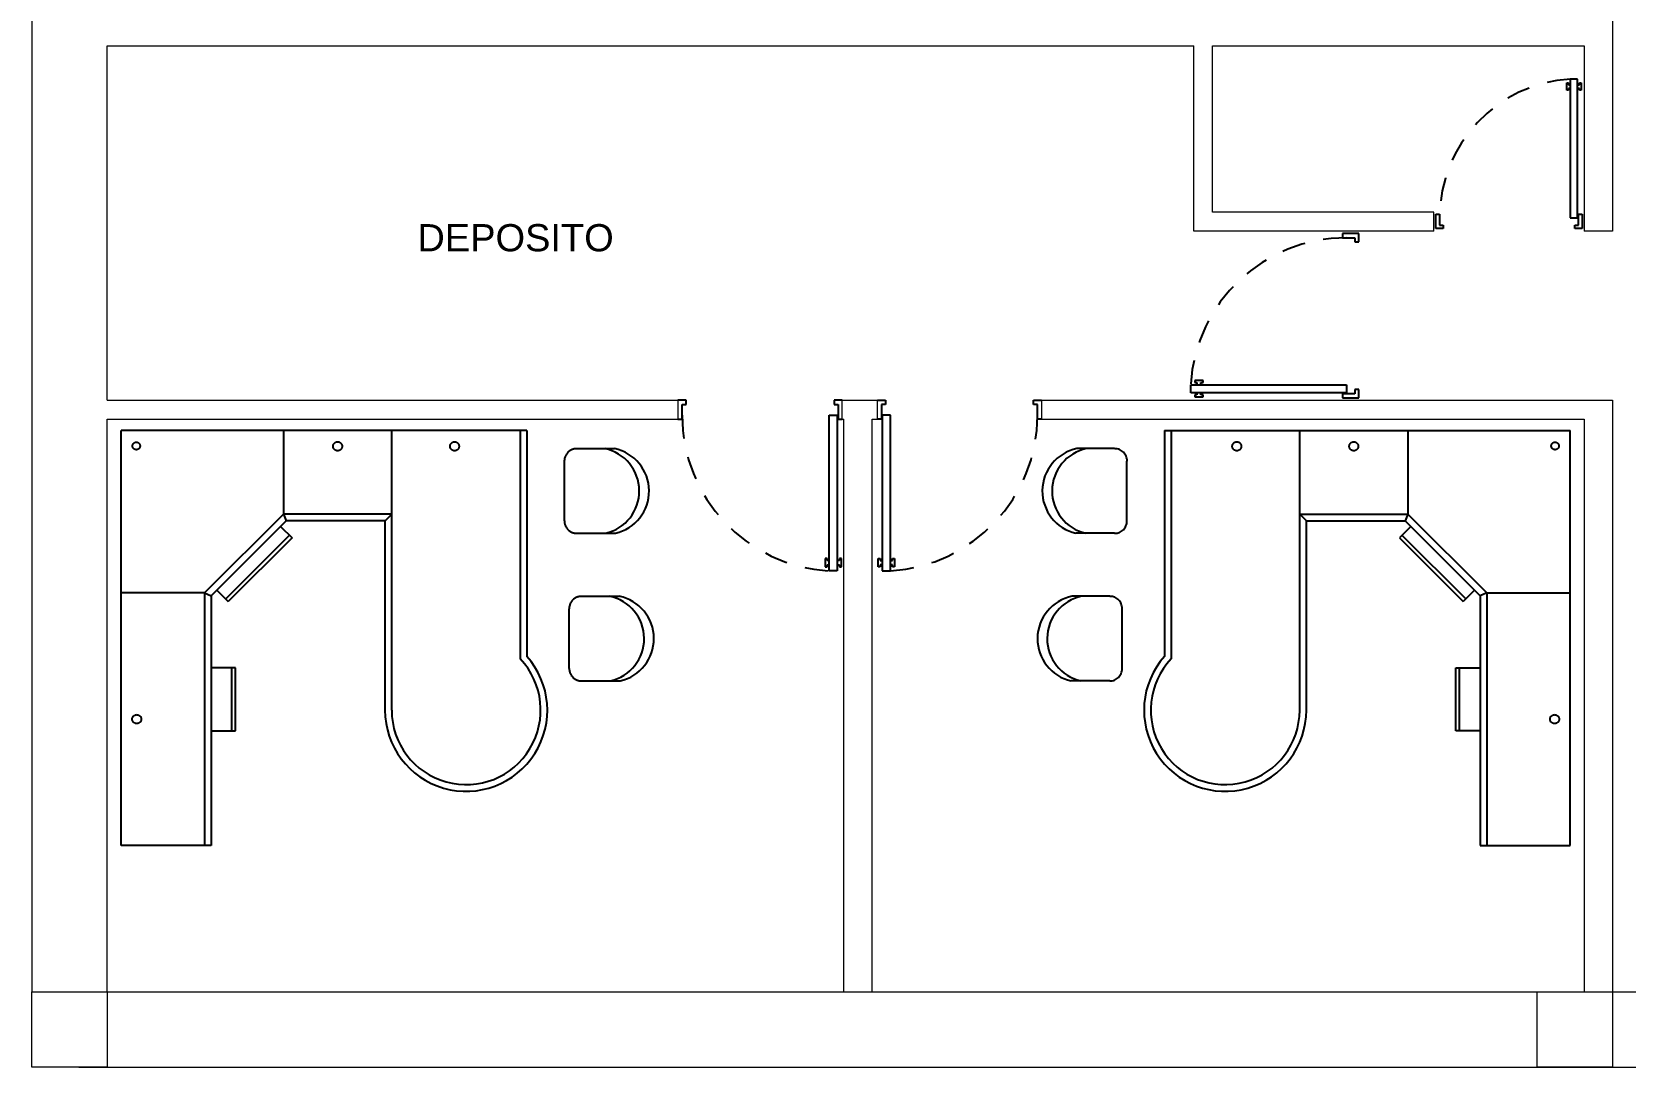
# Model space of a CAD drawing. Header units: millimetres. Extents: x 195.9 to 224.5, y 160.7 to 177.5.
# Drawn here: x 195.93 to 204.4, y 160.71 to 166.21 of the extents above; entities that cross this region are included whole.
import ezdxf

# ---------------------------------------------------------------- set-up
doc = ezdxf.new("R2010")
doc.units = ezdxf.units.MM
for name, pattern in [('ACAD_ISO05W100', [33, 24, -3, 0, -3, 0, -3]), ('DASHDOT', [25.4, 12.7, -6.35, 0, -6.35]), ('HIDDEN2', [0.1875, 0.125, -0.0625])]:
    doc.linetypes.add(name, pattern=pattern)
doc.layers.add('ARREDI_attrezzature', color=175, linetype='Continuous')
doc.layers.add('PORTE_finestre', color=252, linetype='Continuous')
doc.layers.add('MURATURA_sezioni', color=5, linetype='Continuous', lineweight=18)
doc.layers.add('TESTO', color=253, linetype='Continuous', lineweight=25)
doc.styles.get("Standard").update_dxf_attribs({"font": 'ARIAL.TTF'})

msp = doc.modelspace()

# ---------------------------------------------------------------- linework, layer by layer
at = {"layer": 'ARREDI_attrezzature', "linetype": 'DASHDOT'}
for p, q in [((196.4055, 161.8872), (196.4055, 164.092)), ((198.5624, 164.092), (196.4055, 164.092)), ((197.2683, 164.092), (197.2683, 163.6481)), ((197.8434, 163.6127), (197.8434, 164.092)), ((198.5269, 164.092), (198.5269, 162.8782)), ((198.5624, 164.092), (198.5624, 162.892)), ((201.95, 164.092), (201.95, 162.892)), ((201.95, 164.092), (204.1069, 164.092)), ((201.9855, 164.092), (201.9855, 162.8782)), ((202.669, 163.6127), (202.669, 164.092)), ((203.2441, 164.092), (203.2441, 163.6481)), ((204.1069, 161.8872), (204.1069, 164.092)), ((198.7613, 163.6118), (198.7613, 163.9305)), ((198.827, 163.9963), (199.0275, 163.9966)), ((201.6854, 163.9963), (201.4849, 163.9966)), ((201.7511, 163.6118), (201.7511, 163.9305)), ((197.2683, 163.6481), (196.8494, 163.2292)), ((197.283, 163.6127), (196.8848, 163.2145)), ((197.8434, 163.6481), (197.2683, 163.6481)), ((197.2683, 163.6481), (197.283, 163.6127)), ((197.808, 163.6127), (197.283, 163.6127)), ((197.8434, 163.6481), (197.808, 163.6127)), ((197.808, 162.6061), (197.808, 163.6127)), ((197.8434, 162.6061), (197.8434, 163.6481)), ((202.669, 162.6061), (202.669, 163.6481)), ((202.669, 163.6481), (203.2441, 163.6481)), ((202.669, 163.6481), (202.7044, 163.6127)), ((202.7044, 162.6061), (202.7044, 163.6127)), ((202.7044, 163.6127), (203.2294, 163.6127)), ((203.2441, 163.6481), (203.2294, 163.6127)), ((203.2294, 163.6127), (203.6276, 163.2145)), ((203.2441, 163.6481), (203.663, 163.2292)), ((197.3002, 163.5362), (196.9613, 163.1972)), ((197.3138, 163.5226), (196.9749, 163.1837)), ((197.2534, 163.583), (197.3138, 163.5226)), ((198.827, 163.5463), (199.0323, 163.5466)), ((201.6854, 163.5463), (201.4801, 163.5466)), ((203.259, 163.583), (203.1986, 163.5226)), ((203.1986, 163.5226), (203.5375, 163.1837)), ((203.2122, 163.5362), (203.5511, 163.1972)), ((196.8494, 163.2292), (196.4055, 163.2292)), ((196.8494, 163.2292), (196.8494, 161.8872)), ((196.8494, 163.2292), (196.8848, 163.2145)), ((196.8848, 163.2145), (196.8848, 161.8872)), ((196.9144, 163.2441), (196.9749, 163.1837)), ((198.8528, 163.2113), (199.0533, 163.2116)), ((201.6596, 163.2113), (201.4591, 163.2116)), ((203.598, 163.2441), (203.5375, 163.1837)), ((203.663, 163.2292), (203.6276, 163.2145)), ((203.6276, 163.2145), (203.6276, 161.8872)), ((203.663, 163.2292), (203.663, 161.8872)), ((203.663, 163.2292), (204.1069, 163.2292)), ((198.7871, 162.8268), (198.7871, 163.1455)), ((201.7253, 162.8268), (201.7253, 163.1455)), ((197.0133, 162.8309), (196.8848, 162.8309)), ((196.9941, 162.4954), (196.9941, 162.8309)), ((197.0133, 162.4954), (197.0133, 162.8309)), ((203.4991, 162.8309), (203.6276, 162.8309)), ((203.4991, 162.4954), (203.4991, 162.8309)), ((203.5183, 162.4954), (203.5183, 162.8309)), ((198.8528, 162.7613), (199.058, 162.7616)), ((201.6596, 162.7613), (201.4543, 162.7616)), ((196.8848, 162.4954), (197.0133, 162.4954)), ((203.6276, 162.4954), (203.4991, 162.4954)), ((196.8848, 161.8872), (196.4055, 161.8872)), ((203.6276, 161.8872), (204.1069, 161.8872))]:
    msp.add_line(p, q, dxfattribs=at)
for centre, radius in [((196.4861, 164.0107), 0.0201), ((197.5559, 164.0088), 0.024), ((198.1775, 164.0088), 0.024), ((202.3349, 164.0088), 0.024), ((202.9565, 164.0088), 0.024), ((204.0263, 164.0107), 0.0201), ((196.4886, 162.5582), 0.024), ((204.0238, 162.5582), 0.024)]:
    msp.add_circle(centre, radius, dxfattribs=at)
for centre, radius, start, end in [((198.8264, 163.9306), 0.0656, 90.09584, 180.09584), ((198.9293, 163.771), 0.2302, 282.84966, 78.35692), ((198.9811, 163.7711), 0.2302, 282.84966, 78.35692), ((201.5313, 163.7711), 0.2302, 101.64308, 257.15034), ((201.5831, 163.771), 0.2302, 101.64308, 257.15034), ((201.686, 163.9306), 0.0656, 359.90416, 89.90416), ((198.8269, 163.6119), 0.0656, 180.09584, 270.09584), ((201.6855, 163.6119), 0.0656, 269.90416, 359.90416), ((198.8522, 163.1456), 0.0656, 90.09584, 180.09584), ((198.955, 162.986), 0.2302, 282.84966, 78.35692), ((199.0068, 162.9861), 0.2302, 282.84966, 78.35692), ((201.5056, 162.9861), 0.2302, 101.64308, 257.15034), ((201.5574, 162.986), 0.2302, 101.64308, 257.15034), ((201.6602, 163.1456), 0.0656, 359.90416, 89.90416), ((198.2393, 162.6061), 0.4314, 180, 41.50578), ((198.2393, 162.6061), 0.3959, 180, 43.41521), ((202.2731, 162.6061), 0.4314, 138.49422, 0), ((202.2731, 162.6061), 0.3959, 136.58479, 0), ((198.8527, 162.8269), 0.0656, 180.09584, 270.09584), ((201.6597, 162.8269), 0.0656, 269.90416, 359.90416)]:
    msp.add_arc(centre, radius, start, end, dxfattribs=at)
at = {"layer": 'MURATURA_sezioni', "linetype": 'Continuous'}
for p, q in [((204.3312, 169.2121), (204.3312, 165.1533)), ((196.3312, 166.1371), (202.1062, 166.1371)), ((196.3312, 164.2533), (196.3312, 166.1371)), ((202.1062, 165.1533), (202.1062, 166.1371)), ((202.2062, 165.2533), (202.2062, 166.1371)), ((202.2062, 166.1371), (204.1812, 166.1371)), ((204.1812, 166.1371), (204.1812, 165.1533)), ((203.3812, 165.2533), (202.2062, 165.2533)), ((203.3812, 165.1533), (203.3812, 165.2533)), ((203.3812, 165.1533), (202.1062, 165.1533)), ((204.3312, 165.1533), (204.1812, 165.1533)), ((196.3312, 164.2533), (199.3647, 164.2533)), ((199.3647, 164.2533), (199.3647, 164.1533)), ((200.2379, 164.2533), (200.4245, 164.2533)), ((200.2379, 164.1533), (200.2379, 164.2533)), ((200.4245, 164.1533), (200.4245, 164.2533)), ((201.2977, 164.2533), (204.3312, 164.2533)), ((201.2977, 164.2533), (201.2977, 164.1533)), ((204.3312, 164.2533), (204.3312, 161.1083)), ((196.3312, 161.1083), (196.3312, 164.1533)), ((196.3312, 164.1533), (199.3647, 164.1533)), ((200.2379, 164.1533), (200.2466, 164.1533)), ((200.2466, 161.1083), (200.2466, 164.1533)), ((200.3966, 164.1533), (200.4245, 164.1533)), ((200.3966, 161.1083), (200.3966, 164.1533)), ((201.2977, 164.1533), (204.1812, 164.1533)), ((204.1812, 164.1533), (204.1812, 161.1083)), ((196.3312, 161.1083), (204.6827, 161.1083)), ((196.1812, 160.7083), (204.6827, 160.7083))]:
    msp.add_line(p, q, dxfattribs=at)
msp.add_lwpolyline([(204.3312, 172.7871), (204.3312, 177.4871), (195.9312, 177.4871), (195.9312, 161.1083)], dxfattribs=at)
for points in [[(196.3312, 160.7083), (195.9312, 160.7083), (195.9312, 161.1083), (196.3312, 161.1083)], [(204.3312, 160.7083), (203.9312, 160.7083), (203.9312, 161.1083), (204.3312, 161.1083)]]:
    msp.add_lwpolyline(points, close=True, dxfattribs=at)
at = {"layer": 'PORTE_finestre'}
for p, q in [((204.088, 165.9021), (204.088, 165.9409)), ((204.088, 165.9409), (204.0977, 165.9409)), ((204.0977, 165.9021), (204.088, 165.9021)), ((204.0977, 165.9409), (204.0977, 165.9312)), ((204.0977, 165.9312), (204.1073, 165.9312)), ((204.1073, 165.9118), (204.0977, 165.9118)), ((204.0977, 165.9118), (204.0977, 165.9021)), ((204.1073, 165.9601), (204.1073, 165.224)), ((204.1461, 165.9601), (204.1073, 165.9601)), ((204.1073, 165.9312), (204.1073, 165.9118)), ((204.1461, 165.224), (204.1461, 165.9601)), ((204.1461, 165.9118), (204.1461, 165.9312)), ((204.1461, 165.9312), (204.1557, 165.9312)), ((204.1557, 165.9118), (204.1461, 165.9118)), ((204.1557, 165.9312), (204.1557, 165.9409)), ((204.1557, 165.9409), (204.1654, 165.9409)), ((204.1557, 165.9021), (204.1557, 165.9118)), ((204.1654, 165.9021), (204.1557, 165.9021)), ((204.1654, 165.9409), (204.1654, 165.9021)), ((203.3933, 165.2046), (203.3933, 165.2434)), ((203.3933, 165.2434), (203.4127, 165.2434)), ((203.3933, 165.1658), (203.3933, 165.2046)), ((203.4127, 165.2434), (203.4127, 165.1852)), ((204.1073, 165.224), (204.1461, 165.224)), ((204.15, 165.1852), (204.15, 165.2434)), ((204.15, 165.2434), (204.1694, 165.2434)), ((204.1694, 165.2434), (204.1694, 165.2434)), ((204.1694, 165.2434), (204.1694, 165.1658)), ((202.94, 165.1397), (202.8963, 165.1397)), ((202.8963, 165.1397), (202.8963, 165.1178)), ((202.8963, 165.1178), (202.9618, 165.1178)), ((202.9836, 165.1397), (202.94, 165.1397)), ((202.9618, 165.1178), (202.9618, 165.096)), ((202.9836, 165.096), (202.9836, 165.1397)), ((203.4321, 165.1658), (203.3933, 165.1658)), ((203.4127, 165.1852), (203.4321, 165.1852)), ((203.4321, 165.1852), (203.4321, 165.1658)), ((204.1306, 165.1658), (204.1306, 165.1852)), ((204.1306, 165.1852), (204.15, 165.1852)), ((204.1694, 165.1658), (204.1306, 165.1658)), ((202.9618, 165.096), (202.9836, 165.096)), ((202.1553, 164.3581), (202.1117, 164.3581)), ((202.1117, 164.3581), (202.1117, 164.3472)), ((202.1553, 164.3472), (202.1553, 164.3581)), ((202.0901, 164.3364), (202.9181, 164.3364)), ((202.0901, 164.2927), (202.0901, 164.3364)), ((202.9181, 164.2927), (202.0901, 164.2927)), ((202.1117, 164.3472), (202.1226, 164.3472)), ((202.1226, 164.2819), (202.1117, 164.2819)), ((202.1117, 164.2819), (202.1117, 164.271)), ((202.1117, 164.271), (202.1553, 164.271)), ((202.1226, 164.3472), (202.1226, 164.3364)), ((202.1226, 164.3364), (202.1444, 164.3364)), ((202.1444, 164.2927), (202.1226, 164.2927)), ((202.1226, 164.2927), (202.1226, 164.2819)), ((202.1444, 164.3364), (202.1444, 164.3472)), ((202.1444, 164.3472), (202.1553, 164.3472)), ((202.1444, 164.2819), (202.1444, 164.2927)), ((202.1553, 164.2819), (202.1444, 164.2819)), ((202.1553, 164.271), (202.1553, 164.2819)), ((202.9618, 164.2884), (202.8963, 164.2884)), ((202.8963, 164.2884), (202.8963, 164.2665)), ((202.9181, 164.3364), (202.9181, 164.2927)), ((202.9836, 164.3102), (202.9618, 164.3102)), ((202.9618, 164.3102), (202.9618, 164.2884)), ((202.9836, 164.2665), (202.9836, 164.3102)), ((199.4084, 164.2533), (199.3647, 164.2533)), ((199.3866, 164.2314), (199.4084, 164.2314)), ((199.3866, 164.1533), (199.3866, 164.2314)), ((199.4084, 164.2314), (199.4084, 164.2533)), ((200.2379, 164.2533), (200.1942, 164.2533)), ((200.1942, 164.2533), (200.1942, 164.2314)), ((200.1942, 164.2314), (200.216, 164.2314)), ((200.216, 164.2314), (200.216, 164.1533)), ((200.4245, 164.2533), (200.4682, 164.2533)), ((200.4682, 164.2314), (200.4464, 164.2314)), ((200.4464, 164.2314), (200.4464, 164.1533)), ((200.4682, 164.2533), (200.4682, 164.2314)), ((201.254, 164.2314), (201.254, 164.2533)), ((201.254, 164.2533), (201.2977, 164.2533)), ((201.2758, 164.2314), (201.254, 164.2314)), ((201.2758, 164.1533), (201.2758, 164.2314)), ((202.8963, 164.2665), (202.8963, 164.2665)), ((202.8963, 164.2665), (202.9836, 164.2665)), ((199.3647, 164.1533), (199.3866, 164.1533)), ((200.168, 163.347), (200.168, 164.1751)), ((200.168, 164.1751), (200.2117, 164.1751)), ((200.2117, 164.1751), (200.2117, 163.347)), ((200.216, 164.1533), (200.2379, 164.1533)), ((200.2379, 164.1533), (200.2379, 164.1533)), ((200.4464, 164.1533), (200.4245, 164.1533)), ((200.4245, 164.1533), (200.4245, 164.1533)), ((200.4507, 164.1751), (200.4507, 163.347)), ((200.4944, 164.1751), (200.4507, 164.1751)), ((200.4944, 163.347), (200.4944, 164.1751)), ((201.2977, 164.1533), (201.2758, 164.1533)), ((200.1572, 163.4123), (200.1463, 163.4123)), ((200.1463, 163.4123), (200.1463, 163.3686)), ((200.1463, 163.3686), (200.1572, 163.3686)), ((200.1572, 163.4014), (200.1572, 163.4123)), ((200.168, 163.4014), (200.1572, 163.4014)), ((200.1572, 163.3686), (200.1572, 163.3795)), ((200.1572, 163.3795), (200.168, 163.3795)), ((200.168, 163.3795), (200.168, 163.4014)), ((200.2117, 163.347), (200.168, 163.347)), ((200.2225, 163.4014), (200.2117, 163.4014)), ((200.2117, 163.4014), (200.2117, 163.3795)), ((200.2117, 163.3795), (200.2225, 163.3795)), ((200.2334, 163.4123), (200.2225, 163.4123)), ((200.2225, 163.4123), (200.2225, 163.4014)), ((200.2225, 163.3795), (200.2225, 163.3686)), ((200.2225, 163.3686), (200.2334, 163.3686)), ((200.2334, 163.3686), (200.2334, 163.4123)), ((200.429, 163.4123), (200.4399, 163.4123)), ((200.429, 163.3686), (200.429, 163.4123)), ((200.4399, 163.3686), (200.429, 163.3686)), ((200.4399, 163.4123), (200.4399, 163.4014)), ((200.4399, 163.4014), (200.4507, 163.4014)), ((200.4507, 163.3795), (200.4399, 163.3795)), ((200.4399, 163.3795), (200.4399, 163.3686)), ((200.4507, 163.4014), (200.4507, 163.3795)), ((200.4507, 163.347), (200.4944, 163.347)), ((200.4944, 163.4014), (200.5052, 163.4014)), ((200.4944, 163.3795), (200.4944, 163.4014)), ((200.5052, 163.3795), (200.4944, 163.3795)), ((200.5052, 163.4014), (200.5052, 163.4123)), ((200.5052, 163.4123), (200.5161, 163.4123)), ((200.5052, 163.3686), (200.5052, 163.3795)), ((200.5161, 163.3686), (200.5052, 163.3686)), ((200.5161, 163.4123), (200.5161, 163.3686))]:
    msp.add_line(p, q, dxfattribs=at)
at = {"layer": 'PORTE_finestre', "linetype": 'HIDDEN2'}
for centre, radius, start, end in [((204.1505, 165.2238), 0.7378, 93.35205, 179.98602), ((202.9183, 164.2878), 0.83, 90.01398, 176.64795), ((200.2165, 164.1753), 0.83, 180.01398, 266.64795), ((200.4459, 164.1753), 0.83, 273.35205, 359.98602)]:
    msp.add_arc(centre, radius, start, end, dxfattribs=at)

# ---------------------------------------------------------------- texts
at = {"layer": 'TESTO', "linetype": 'ACAD_ISO05W100'}
msp.add_text('DEPOSITO', height=0.14456, dxfattribs=at).set_placement((197.9801, 165.0454))

doc.saveas('drawing.dxf')
